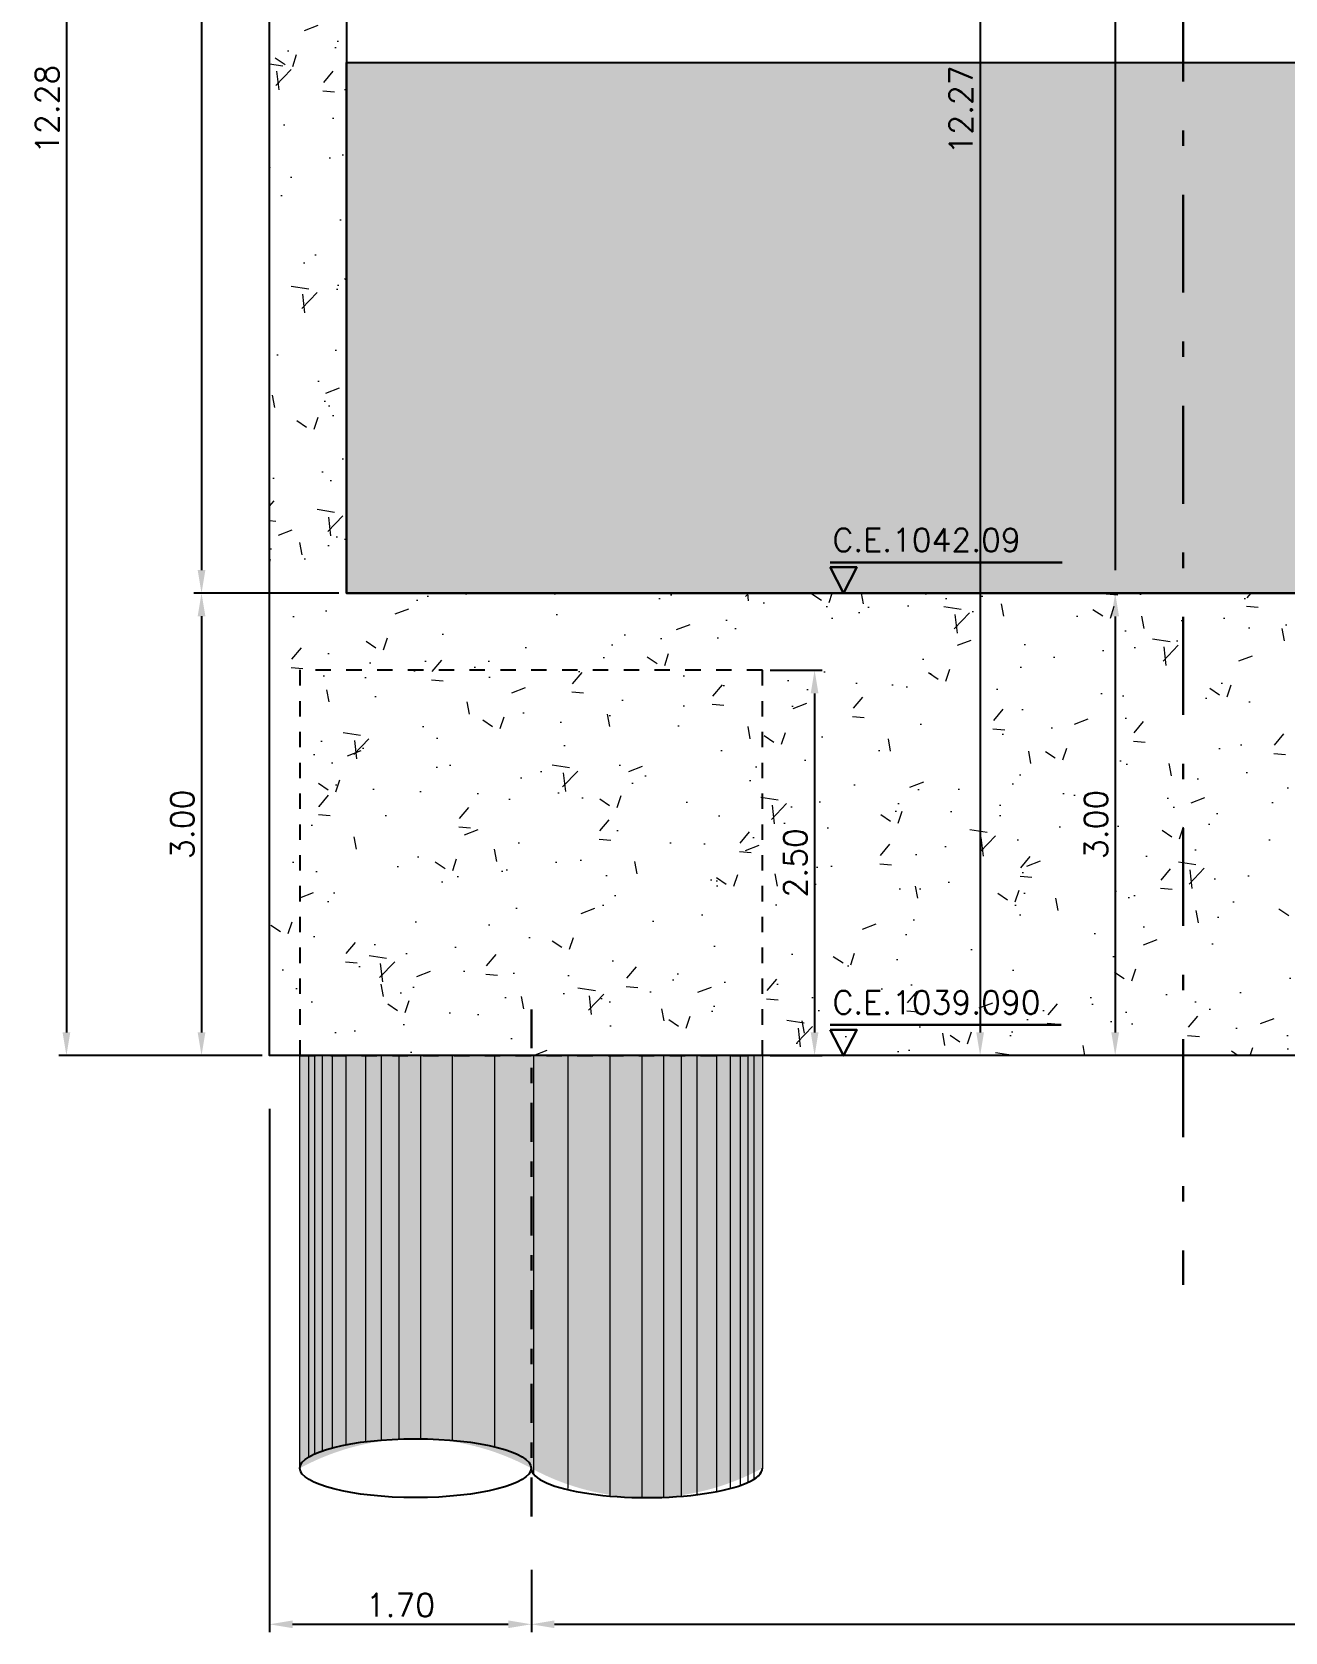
# Model space of a CAD drawing. Header units: metres. Extents: x 1080427 to 1081241, y 976768 to 977288.
# Drawn here: x 1080718.53 to 1080726.66, y 977058.91 to 977069.29 of the extents above; entities that cross this region are included whole.
import ezdxf

# ---------------------------------------------------------------- set-up
doc = ezdxf.new("R2010")
doc.units = ezdxf.units.M
doc.header["$LTSCALE"] = 25.4
doc.linetypes.add('DASHDOT', pattern=[1, 0.5, -0.25, 0, -0.25])
doc.linetypes.add('HIDDEN', pattern=[0.375, 0.25, -0.125])
for name, color, linetype in [('CONTRAPESO', 3, 'Continuous'), ('COT', 1, 'Continuous'), ('DIMCONTRAPESO', 1, 'Continuous'), ('PROYECC', 251, 'HIDDEN'), ('SOLIDOS', 9, 'Continuous')]:
    doc.layers.add(name, color=color, linetype=linetype)
for name, color, linetype, lineweight in [('COTA', 1, 'Continuous', 30), ('EJECONTRAPESO', 41, 'DASHDOT', 30), ('EJEPILOTE', 145, 'DASHDOT', 30), ('OTROS', 8, 'Continuous', 5), ('SOLIDOREFCONT', 254, 'Continuous', 5)]:
    doc.layers.add(name, color=color, linetype=linetype, lineweight=lineweight)
doc.styles.add('romans', font='romans.shx')
doc.dimstyles.new('Copy 75', dxfattribs={"dimtxt": 0.15, "dimasz": 0.15, "dimexe": 0.05, "dimexo": 0.05, "dimgap": 0.05, "dimtad": 1, "dimzin": 0, "dimdsep": 46, "dimtxsty": 'romans', "dimcen": 0.002, "dimclrd": 1, "dimclre": 1, "dimclrt": 3, "dimadec": 4, "dimazin": 0, "dimtfac": 1, "dimtofl": 0, "dimtmove": 1, "dimatfit": 3, "dimfxl": 1, "dimtolj": 1, "dimtzin": 0, "dimarcsym": 1})

# ---------------------------------------------------------------- blocks, each defined once
blk = doc.blocks.new('*D125')
at = {"layer": 'Defpoints', "color": 0, "transparency": 16777216}
for p in [(1080720.072174823, 977062.355339772), (1080721.77174886, 977059.363118861), (1080721.77174886, 977058.9594734093)]:
    blk.add_point(p, dxfattribs=at)
at = {"layer": 'DIMCONTRAPESO', "color": 1, "lineweight": -2, "transparency": 16777216}
for p, q in [((1080720.072174823, 977062.3053397719), (1080720.072174823, 977058.9094734093)), ((1080721.77174886, 977059.3131188609), (1080721.77174886, 977058.9094734093)), ((1080720.222174823, 977058.9594734093), (1080721.62174886, 977058.9594734093))]:
    blk.add_line(p, q, dxfattribs=at)
at = {"layer": 'DIMCONTRAPESO', "color": 1, "transparency": 16777216}
for points in [[(1080720.222174823, 977058.9844734094), (1080720.222174823, 977058.9344734093), (1080720.072174823, 977058.9594734093)], [(1080721.62174886, 977058.9844734094), (1080721.62174886, 977058.9344734093), (1080721.77174886, 977058.9594734093)]]:
    blk.add_solid(points, dxfattribs=at)
at = {"layer": 'DIMCONTRAPESO', "color": 3, "transparency": 16777216, "insert": (1080720.921961842, 977059.0844734093), "char_height": 0.15, "attachment_point": 5, "style": 'romans'}
blk.add_mtext('\\A1;1.70', dxfattribs=at)
blk = doc.blocks.new('PILOTE')
h = blk.add_hatch(color=256)
h.dxf.hatch_style = 1
h.set_gradient(color1=(51, 51, 51), color2=(173, 173, 173), tint=1, name='INVCYLINDER')
edge = h.paths.add_edge_path()
edge.add_line((1080656.416834545, 977060.1590362525), (1080656.416834545, 977062.8369320101))
edge.add_line((1080656.416834545, 977062.8369320101), (1080659.417876804, 977062.8369320101))
edge.add_line((1080659.417876804, 977062.8369320101), (1080659.417876804, 977060.1590362525))
edge.add_arc((1080658.66761624, 977061.5370580803), 1.569023604932751, 241.43402734232131, 298.56597265767874, ccw=False)
edge.add_arc((1080657.16709511, 977058.7797854457), 1.570103086822714, 61.45547212311708, 118.5445278768829)
at = {"layer": 'COT'}
blk.add_ellipse((1080657.16709511, 977060.1590362525), major_axis=(0.7502605647517244, 0), ratio=0.2543813295763042, dxfattribs=at)
blk.add_ellipse((1080658.66761624, 977060.1590362525), major_axis=(0.7502605647517244, 0), ratio=0.2543813295763042, start_param=3.141592653589792, end_param=6.283185307179586, dxfattribs=at)
at = {"layer": 'EJEPILOTE', "ltscale": 0.02}
blk.add_line((1080657.918716831, 977059.8447110992), (1080657.918716831, 977063.1356790137), dxfattribs=at)
at = {"layer": 'OTROS'}
for p, q in [((1080656.472292364, 977062.8369320101), (1080656.472292364, 977060.2310491129)), ((1080656.510527515, 977062.8369320101), (1080656.510527515, 977060.2513910077)), ((1080656.561507698, 977062.8369320101), (1080656.561507698, 977060.2717001326)), ((1080656.625232968, 977062.8369320101), (1080656.625232968, 977060.2910394119)), ((1080656.714448302, 977062.8369320101), (1080656.714448302, 977060.3112408698)), ((1080656.841898815, 977062.8369320101), (1080656.841898815, 977060.3310285627)), ((1080656.943859208, 977062.8369320101), (1080656.943859208, 977060.3412444418)), ((1080657.058564661, 977062.8369320101), (1080657.058564661, 977060.3478811213)), ((1080657.198760206, 977062.8369320101), (1080657.198760206, 977060.3497184741)), ((1080657.405764051, 977062.8369320101), (1080657.405764051, 977060.3399741807)), ((1080657.679471079, 977062.8369320101), (1080657.679471079, 977060.2984506316)), ((1080657.932716831, 977062.8369320101), (1080657.932716831, 977060.1206139127)), ((1080658.155240271, 977062.8369320101), (1080658.155240271, 977060.0266473495)), ((1080658.428947299, 977062.8369320101), (1080658.428947299, 977059.9780983244)), ((1080658.635951144, 977062.8369320101), (1080658.635951144, 977059.968354031)), ((1080658.776146688, 977062.8369320101), (1080658.776146688, 977059.9701913837)), ((1080658.890852141, 977062.8369320101), (1080658.890852141, 977059.9768280633)), ((1080658.992812535, 977062.8369320101), (1080658.992812535, 977059.9870439423)), ((1080659.120263048, 977062.8369320101), (1080659.120263048, 977060.0068316353)), ((1080659.209478382, 977062.8369320101), (1080659.209478382, 977060.0266473495)), ((1080659.273203652, 977062.8369320101), (1080659.273203652, 977060.0463723725)), ((1080659.324183835, 977062.8369320101), (1080659.324183835, 977060.0666814975)), ((1080659.362418986, 977062.8369320101), (1080659.362418986, 977060.0870233923)), ((1080656.625232968, 977060.0270330932), (1080656.625232968, 977060.0266473495))]:
    blk.add_line(p, q, dxfattribs=at)
blk.add_lwpolyline([(1080656.416834545, 977060.1590362525), (1080656.416834545, 977062.8369320101), (1080659.417876804, 977062.8369320101), (1080659.417876804, 977060.1590362525)], dxfattribs=at)
blk = doc.blocks.new('*D127')
at = {"layer": 'Defpoints', "color": 0, "transparency": 16777216}
for p in [(1080721.77174886, 977059.1660993681), (1080735.373954955, 977059.1660993681), (1080735.373954955, 977058.9594734093)]:
    blk.add_point(p, dxfattribs=at)
at = {"layer": 'DIMCONTRAPESO', "color": 1, "lineweight": -2, "transparency": 16777216}
for p, q in [((1080721.77174886, 977059.1160993681), (1080721.77174886, 977058.9094734093)), ((1080735.373954955, 977059.1160993681), (1080735.373954955, 977058.9094734093)), ((1080721.92174886, 977058.9594734093), (1080735.223954956, 977058.9594734093))]:
    blk.add_line(p, q, dxfattribs=at)
at = {"layer": 'DIMCONTRAPESO', "color": 1, "transparency": 16777216}
for points in [[(1080721.92174886, 977058.9844734094), (1080721.92174886, 977058.9344734093), (1080721.77174886, 977058.9594734093)], [(1080735.223954956, 977058.9844734094), (1080735.223954956, 977058.9344734093), (1080735.373954955, 977058.9594734093)]]:
    blk.add_solid(points, dxfattribs=at)
at = {"layer": 'DIMCONTRAPESO', "color": 3, "transparency": 16777216, "insert": (1080728.572851908, 977059.0844734093), "char_height": 0.15, "attachment_point": 5, "style": 'romans'}
blk.add_mtext('\\A1;13.60', dxfattribs=at)
blk = doc.blocks.new('*D965')
at = {"layer": 'COTA', "color": 1, "lineweight": -2, "transparency": 16777216}
for p, q in [((1080720.522116248, 977073.9288681963), (1080719.581111748, 977073.9288681963)), ((1080719.631111748, 977073.7788681963), (1080719.631111748, 977065.8003396844)), ((1080720.522114187, 977065.6503396843), (1080719.581111748, 977065.6503396843))]:
    blk.add_line(p, q, dxfattribs=at)
at = {"layer": 'COTA', "color": 1, "transparency": 16777216}
for points in [[(1080719.606111748, 977073.7788681963), (1080719.656111748, 977073.7788681963), (1080719.631111748, 977073.9288681963)], [(1080719.606111748, 977065.8003396844), (1080719.656111748, 977065.8003396844), (1080719.631111748, 977065.6503396843)]]:
    blk.add_solid(points, dxfattribs=at)
at = {"layer": 'Defpoints', "color": 0, "transparency": 16777216}
for p in [(1080720.572116248, 977073.9288681963), (1080719.631111748, 977065.6503396843), (1080720.572114187, 977065.6503396843)]:
    blk.add_point(p, dxfattribs=at)
at = {"layer": 'COTA', "color": 3, "transparency": 16777216, "insert": (1080719.506111748, 977069.7896039397), "char_height": 0.15, "attachment_point": 5, "rotation": 90, "style": 'romans'}
blk.add_mtext('\\A1;8.28', dxfattribs=at)
blk = doc.blocks.new('*D968')
at = {"layer": 'COTA', "color": 1, "lineweight": -2, "transparency": 16777216}
for p, q in [((1080720.022172971, 977074.930339681), (1080718.704339267, 977074.930339681)), ((1080718.754339267, 977074.780339681), (1080718.754339267, 977062.800339761)), ((1080720.023970937, 977062.6503397609), (1080718.704339267, 977062.6503397609))]:
    blk.add_line(p, q, dxfattribs=at)
at = {"layer": 'COTA', "color": 1, "transparency": 16777216}
for points in [[(1080718.729339267, 977074.780339681), (1080718.779339266, 977074.780339681), (1080718.754339267, 977074.930339681)], [(1080718.729339267, 977062.800339761), (1080718.779339266, 977062.800339761), (1080718.754339267, 977062.6503397609)]]:
    blk.add_solid(points, dxfattribs=at)
at = {"layer": 'Defpoints', "color": 0, "transparency": 16777216}
for p in [(1080720.072172971, 977074.930339681), (1080718.754339267, 977062.6503397609), (1080720.073970937, 977062.6503397609)]:
    blk.add_point(p, dxfattribs=at)
at = {"layer": 'COTA', "color": 3, "transparency": 16777216, "insert": (1080718.629339267, 977068.7903397203), "char_height": 0.15, "attachment_point": 5, "rotation": 90, "style": 'romans'}
blk.add_mtext('\\A1;12.28', dxfattribs=at)
blk = doc.blocks.new('*D958')
at = {"layer": 'COTA', "color": 1, "lineweight": -2, "transparency": 16777216}
for p, q in [((1080720.522114187, 977065.6503396839), (1080719.58109657, 977065.6503396839)), ((1080719.631096571, 977065.5003396838), (1080719.631096571, 977062.800339684)), ((1080720.022114187, 977062.650339684), (1080719.58109657, 977062.650339684))]:
    blk.add_line(p, q, dxfattribs=at)
at = {"layer": 'COTA', "color": 1, "transparency": 16777216}
for points in [[(1080719.606096571, 977065.5003396838), (1080719.65609657, 977065.5003396838), (1080719.631096571, 977065.6503396839)], [(1080719.606096571, 977062.800339684), (1080719.65609657, 977062.800339684), (1080719.631096571, 977062.650339684)]]:
    blk.add_solid(points, dxfattribs=at)
at = {"layer": 'Defpoints', "color": 0, "transparency": 16777216}
for p in [(1080720.572114187, 977065.6503396839), (1080719.631096571, 977062.650339684), (1080720.072114187, 977062.650339684)]:
    blk.add_point(p, dxfattribs=at)
at = {"layer": 'COTA', "color": 3, "transparency": 16777216, "insert": (1080719.50609657, 977064.1503396841), "char_height": 0.15, "attachment_point": 5, "rotation": 90, "style": 'romans'}
blk.add_mtext('\\A1;3.00', dxfattribs=at)
blk = doc.blocks.new('*D961')
at = {"layer": 'COTA', "color": 1, "lineweight": -2, "transparency": 16777216}
for p, q in [((1080725.95207843, 977073.9128949217), (1080725.51102747, 977073.9128949217)), ((1080725.56102747, 977073.7628949217), (1080725.56102747, 977065.7993398458)), ((1080725.952063863, 977065.6493398458), (1080725.51102747, 977065.6493398458))]:
    blk.add_line(p, q, dxfattribs=at)
at = {"layer": 'COTA', "color": 1, "transparency": 16777216}
for points in [[(1080725.53602747, 977073.7628949217), (1080725.58602747, 977073.7628949217), (1080725.56102747, 977073.9128949217)], [(1080725.53602747, 977065.7993398458), (1080725.58602747, 977065.7993398458), (1080725.56102747, 977065.6493398458)]]:
    blk.add_solid(points, dxfattribs=at)
at = {"layer": 'Defpoints', "color": 0, "transparency": 16777216}
for p in [(1080726.00207843, 977073.9128949217), (1080725.56102747, 977065.6493398458), (1080726.002063863, 977065.6493398458)]:
    blk.add_point(p, dxfattribs=at)
at = {"layer": 'COTA', "color": 3, "transparency": 16777216, "insert": (1080725.43602747, 977069.7811173832), "char_height": 0.15, "attachment_point": 5, "rotation": 90, "style": 'romans'}
blk.add_mtext('\\A1;8.26', dxfattribs=at)
blk = doc.blocks.new('*D963')
at = {"layer": 'COTA', "color": 1, "lineweight": -2, "transparency": 16777216}
for p, q in [((1080725.952063862, 977065.6493398453), (1080725.511012294, 977065.6493398453)), ((1080725.561012294, 977065.4993398453), (1080725.561012294, 977062.800339684)), ((1080725.95202991, 977062.650339684), (1080725.511012294, 977062.650339684))]:
    blk.add_line(p, q, dxfattribs=at)
at = {"layer": 'COTA', "color": 1, "transparency": 16777216}
for points in [[(1080725.536012294, 977065.4993398453), (1080725.586012294, 977065.4993398453), (1080725.561012294, 977065.6493398453)], [(1080725.536012294, 977062.800339684), (1080725.586012294, 977062.800339684), (1080725.561012294, 977062.650339684)]]:
    blk.add_solid(points, dxfattribs=at)
at = {"layer": 'Defpoints', "color": 0, "transparency": 16777216}
for p in [(1080726.002063863, 977065.6493398453), (1080725.561012294, 977062.650339684), (1080726.00202991, 977062.650339684)]:
    blk.add_point(p, dxfattribs=at)
at = {"layer": 'COTA', "color": 3, "transparency": 16777216, "insert": (1080725.436012293, 977064.1498397648), "char_height": 0.15, "attachment_point": 5, "rotation": 90, "style": 'romans'}
blk.add_mtext('\\A1;3.00', dxfattribs=at)
blk = doc.blocks.new('*D957')
at = {"layer": 'COTA', "color": 1, "lineweight": -2, "transparency": 16777216}
for p, q in [((1080725.95193617, 977074.9214678134), (1080724.634253134, 977074.9214678134)), ((1080724.684253134, 977074.7714678134), (1080724.684253134, 977062.8003396845)), ((1080725.952028055, 977062.6503396844), (1080724.634253134, 977062.6503396844))]:
    blk.add_line(p, q, dxfattribs=at)
at = {"layer": 'COTA', "color": 1, "transparency": 16777216}
for points in [[(1080724.659253134, 977074.7714678134), (1080724.709253134, 977074.7714678134), (1080724.684253134, 977074.9214678134)], [(1080724.659253134, 977062.8003396845), (1080724.709253134, 977062.8003396845), (1080724.684253134, 977062.6503396844)]]:
    blk.add_solid(points, dxfattribs=at)
at = {"layer": 'Defpoints', "color": 0, "transparency": 16777216}
for p in [(1080726.00193617, 977074.9214678134), (1080724.684253134, 977062.6503396844), (1080726.002028055, 977062.6503396844)]:
    blk.add_point(p, dxfattribs=at)
at = {"layer": 'COTA', "color": 3, "transparency": 16777216, "insert": (1080724.559253134, 977068.7859037484), "char_height": 0.15, "attachment_point": 5, "rotation": 90, "style": 'romans'}
blk.add_mtext('\\A1;12.27', dxfattribs=at)
blk = doc.blocks.new('*D1062')
at = {"layer": 'COTA', "color": 1, "lineweight": -2, "transparency": 16777216}
for p, q in [((1080723.320908834, 977065.1503396094), (1080723.659905572, 977065.1503396094)), ((1080723.609905572, 977065.0003396093), (1080723.609905572, 977062.8003396093)), ((1080723.320908834, 977062.6503396092), (1080723.659905572, 977062.6503396092))]:
    blk.add_line(p, q, dxfattribs=at)
at = {"layer": 'COTA', "color": 1, "transparency": 16777216}
for points in [[(1080723.584905572, 977065.0003396093), (1080723.634905572, 977065.0003396093), (1080723.609905572, 977065.1503396094)], [(1080723.584905572, 977062.8003396093), (1080723.634905572, 977062.8003396093), (1080723.609905572, 977062.6503396092)]]:
    blk.add_solid(points, dxfattribs=at)
at = {"layer": 'Defpoints', "color": 0, "transparency": 16777216}
for p in [(1080723.270908833, 977065.1503396094), (1080723.270908833, 977062.6503396092), (1080723.609905572, 977062.6503396092)]:
    blk.add_point(p, dxfattribs=at)
at = {"layer": 'COTA', "color": 3, "transparency": 16777216, "insert": (1080723.484905571, 977063.9003396094), "char_height": 0.15, "attachment_point": 5, "rotation": 90, "style": 'romans'}
blk.add_mtext('\\A1;2.50', dxfattribs=at)

msp = doc.modelspace()

# ---------------------------------------------------------------- hatches: boundary and pattern name
at = {"layer": 'SOLIDOREFCONT', "true_color": 0x5b5b5b, "transparency": 33554546}
h = msp.add_hatch(dxfattribs=at)
h.set_pattern_fill('AR-CONC', color=251, scale=0.005)
h.set_pattern_definition([(49.99999999999999, (0, 0), (0.91092334498002, -0.07969542769451543), [0.09525, -1.04775]), (355, (0, 0), (-0.1762171071248467, 0.9552842261951757), [0.0762, -0.83820292085]), (100.4514447, (0.075910035, -0.0066412675), (0.7347062354517664, 0.8755887595609755), [0.080950044, -0.8904512229999999]), (46.18420000000002, (0, 0.254), (1.35539520446065, -0.2102116396636357), [0.142875, -1.571625]), (96.63555760999996, (0.1129495, 0.2364825), (1.187020670257515, 1.237130622988608), [0.1214251157, -1.3356780408]), (351.1841511700001, (0, 0.254), (1.187020670324885, 1.237130622927663), [0.11429983535, -1.2572986596]), (21, (0.127, 0.1905), (0.7580719563456624, -0.5113259909354381), [0.09525, -1.04775]), (326.0000000000001, (0.127, 0.1905), (0.3090101417382354, 0.9209398306115963), [0.0762, -0.8382]), (71.45144499999999, (0.190172663, 0.1478895005), (1.067082096393581, 0.4096138444295262), [0.08095004400000001, -0.8904496879999999]), (37.50000000000001, (0, 0), (0.01544301625295908, 0.4227751943657655), [0, -0.82804, 0, -0.8509000000000001, 0, -0.8413750000000001]), (7.499999999999999, (0, 0), (0.3340983125515287, 0.5009028740905975), [0, -0.48514, 0, -0.80899, 0, -0.320675]), (327.5, (-0.28321, 0), (0.677952975834357, -0.02864371996336722), [0, -0.3175, 0, -0.9906, 0, -1.31445]), (317.5, (-0.41021, 0), (0.7406459069300902, 0.1271324551666652), [0, -0.41275, 0, -0.65786, 0, -0.93345])])
h.paths.add_polyline_path([(1080726.761352749, 977073.910661306), (1080727.723836705, 977074.7759825942), (1080727.723812726, 977074.9078348665), (1080720.072174825, 977074.930339684), (1080720.072174823, 977062.650339684), (1080737.07198815, 977062.650339684), (1080737.072174825, 977074.880339684), (1080736.247059468, 977074.8827664938), (1080735.426467001, 977074.1513255638), (1080735.426233987, 977073.8851763612), (1080736.572514334, 977073.8818039284), (1080736.5722355, 977065.650339684), (1080720.572174825, 977065.650339684), (1080720.572174919, 977073.9288681606)])
h.paths.add_polyline_path([(1080728.765816561, 977073.9047658242), (1080729.715337194, 977074.758432436), (1080729.715319102, 977074.9019774949), (1080728.227817886, 977074.9063524986), (1080727.476891491, 977074.2312320549), (1080727.476899405, 977073.9085555928)], flags=17)
h.paths.add_polyline_path([(1080730.763788517, 977073.898889436), (1080731.715134664, 977074.7844724137), (1080731.715113458, 977074.8960957467), (1080730.232281698, 977074.9004570167), (1080729.46658844, 977074.212060424), (1080729.465439958, 977073.9027081085)], flags=17)
h.paths.add_polyline_path([(1080732.230253654, 977074.8945806286), (1080731.46441494, 977074.2060532637), (1080731.464204988, 977073.8968293878), (1080732.771816121, 977073.8929823922), (1080733.712807113, 977074.738980429), (1080733.712654499, 977074.890220626)], flags=17)
h.paths.add_polyline_path([(1080734.769358581, 977073.8871083476), (1080735.714061328, 977074.7291758584), (1080735.714061328, 977074.8843341355), (1080734.238282456, 977074.8886746615), (1080733.465618095, 977074.1940106975), (1080733.465602326, 977073.8909418556)], flags=17)
h.paths.add_polyline_path([(1080720.422174823, 977068.8005686639), (1080720.422174823, 977068.7996674617)], flags=16)
h.paths.add_polyline_path([(1080737.071899093, 977068.8109579537), (1080737.071899093, 977068.8109818143), (1080737.071899093, 977068.8109579537), (1080737.071899092, 977068.8109340931)], flags=16)
at = {"layer": 'SOLIDOS'}
h = msp.add_hatch(dxfattribs=at)
h.set_pattern_fill('SWAMP', color=252, scale=0.005)
h.set_pattern_definition([(0, (0, 0.2940000732196495), (0.0635, 0.109985226181), [0.015875, -0.111125]), (90, (0.0079375, 0.2940000732196495), (-0.06349999999999999, 0.109985226181), [0.0079375, -0.212032952362]), (90, (0.009921875, 0.2940000732196495), (-0.06349999999999999, 0.109985226181), [0.006350000000000001, -0.213620452362]), (90, (0.005953125, 0.2940000732196495), (-0.06349999999999999, 0.109985226181), [0.006350000000000001, -0.213620452362]), (59.99999999999999, (0.01190625, 0.2940000732196495), (-0.06349999991372332, 0.1099852262308119), [0.00508, -0.12192]), (120, (0.00396875, 0.2940000732196495), (-0.1269999999137233, 4.981188794772607e-11), [0.005079999999999997, -0.1219199999999999])])
h.paths.add_polyline_path([(1080736.569719378, 977069.0948079289), (1080720.572174823, 977069.094670394), (1080720.572174825, 977065.650339684), (1080736.5722355, 977065.6503396839)])

# ---------------------------------------------------------------- linework, layer by layer
at = {"layer": 'CONTRAPESO'}
for points in [[(1080736.572174825, 977065.650339684), (1080736.572174825, 977065.650339684), (1080736.572514334, 977073.8818039284), (1080735.426233987, 977073.8851763612), (1080735.426463712, 977074.1513226324), (1080736.247059468, 977074.8827664938), (1080737.072174825, 977074.880339684), (1080737.071775588, 977065.6515318939), (1080737.071775588, 977065.6515318939), (1080737.071800728, 977065.3553502434), (1080737.071988153, 977062.650339684), (1080720.072174825, 977062.650339684), (1080720.072174825, 977074.930339684), (1080727.723812726, 977074.9078348665), (1080727.723836705, 977074.7759825942), (1080726.761352749, 977073.910661306), (1080720.572174919, 977073.9288681606), (1080720.572174825, 977065.650339684)], [(1080720.57213778, 977069.0945334344), (1080736.571738208, 977069.0948082153), (1080736.572174825, 977065.650339684), (1080720.572174825, 977065.650339684)]]:
    msp.add_lwpolyline(points, close=True, dxfattribs=at)
at = {"layer": 'COTA', "color": 2}
for points in [[(1080723.711630782, 977065.8496741926), (1080725.217296753, 977065.8496741926)], [(1080723.711630782, 977062.8490282634), (1080725.210217624, 977062.8490282634)]]:
    msp.add_lwpolyline(points, dxfattribs=at)
for points in [[(1080723.711630782, 977065.818397175), (1080723.883729854, 977065.818397175), (1080723.797680318, 977065.6509856132), (1080723.797680318, 977065.6509856132)], [(1080723.711630782, 977062.8177512458), (1080723.883729854, 977062.8177512458), (1080723.797680318, 977062.650339684), (1080723.797680318, 977062.650339684)]]:
    msp.add_lwpolyline(points, close=True, dxfattribs=at)
at = {"layer": 'EJECONTRAPESO', "ltscale": 0.05}
msp.add_lwpolyline([(1080726.002063863, 977076.455967558), (1080726.002063863, 977061.1617773834)], dxfattribs=at)
at = {"layer": 'PROYECC', "color": 14, "ltscale": 0.01}
msp.add_lwpolyline([(1080720.269866575, 977062.6503396092), (1080723.270908833, 977062.6503396092), (1080723.270908833, 977065.1503396094), (1080720.269866575, 977065.1503396094)], close=True, dxfattribs=at)

# ---------------------------------------------------------------- block references
at = {"layer": 'DIMCONTRAPESO'}
msp.add_blockref('PILOTE', (63.85303202923387, -0.1865924008889124), dxfattribs=at)

# ---------------------------------------------------------------- texts
at = {"layer": 'COTA', "color": 3, "char_height": 0.15, "attachment_point": 1, "style": 'romans'}
for s, insert in [('C.E.1042.09', (1080723.726604229, 977066.0702570323)), ('C.E.1039.090', (1080723.726604229, 977063.069611103))]:
    msp.add_mtext(s, dxfattribs=dict(at, insert=insert))

# ---------------------------------------------------------------- dimensions: what is measured, and where the dimension line sits
at = {"layer": 'COTA', "color": 2}
for base, p1, p2, picture, middle in [((1080718.754339267, 977062.6503397609), (1080720.072172971, 977074.9303396805), (1080720.073970937, 977062.6503397605), '*D968', (1080718.629339267, 977068.7903397203)), ((1080724.684253134, 977062.6503396844), (1080726.00193617, 977074.921467813), (1080726.002028055, 977062.650339684), '*D957', (1080724.559253134, 977068.7859037484)), ((1080719.631111748, 977065.6503396843), (1080720.572116248, 977073.9288681959), (1080720.572114187, 977065.6503396839), '*D965', (1080719.506111748, 977069.7896039397)), ((1080725.56102747, 977065.6493398458), (1080726.00207843, 977073.9128949213), (1080726.002063863, 977065.6493398453), '*D961', (1080725.43602747, 977069.7811173832)), ((1080723.609905572, 977062.6503396092), (1080723.270908833, 977065.1503396094), (1080723.270908833, 977062.6503396092), '*D1062', (1080723.484905571, 977063.9003396094))]:
    dim = msp.add_linear_dim(base=base, p1=p1, p2=p2, angle=90, dimstyle='Copy 75', dxfattribs=at)
    dim.commit()
    dim.dimension.update_dxf_attribs({"geometry": picture, "text_midpoint": middle})
at = {"layer": 'COTA'}
for base, p1, p2, picture, middle in [((1080719.631096571, 977062.650339684), (1080720.572114187, 977065.6503396839), (1080720.072114187, 977062.650339684), '*D958', (1080719.50609657, 977064.1503396841)), ((1080725.561012294, 977062.650339684), (1080726.002063863, 977065.6493398453), (1080726.00202991, 977062.650339684), '*D963', (1080725.436012293, 977064.1498397648))]:
    dim = msp.add_linear_dim(base=base, p1=p1, p2=p2, angle=90, dimstyle='Copy 75', dxfattribs=at)
    dim.commit()
    dim.dimension.update_dxf_attribs({"geometry": picture, "text_midpoint": middle})
at = {"layer": 'DIMCONTRAPESO'}
for base, p1, p2, picture, middle in [((1080721.77174886, 977058.9594734093), (1080720.072174823, 977062.355339772), (1080721.77174886, 977059.363118861), '*D125', (1080720.921961842, 977059.0844734093)), ((1080735.373954955, 977058.9594734093), (1080721.77174886, 977059.1660993681), (1080735.373954955, 977059.1660993681), '*D127', (1080728.572851908, 977059.0844734093))]:
    dim = msp.add_linear_dim(base=base, p1=p1, p2=p2, dimstyle='Copy 75', dxfattribs=at)
    dim.commit()
    dim.dimension.update_dxf_attribs({"geometry": picture, "text_midpoint": middle})

doc.saveas('drawing.dxf')
